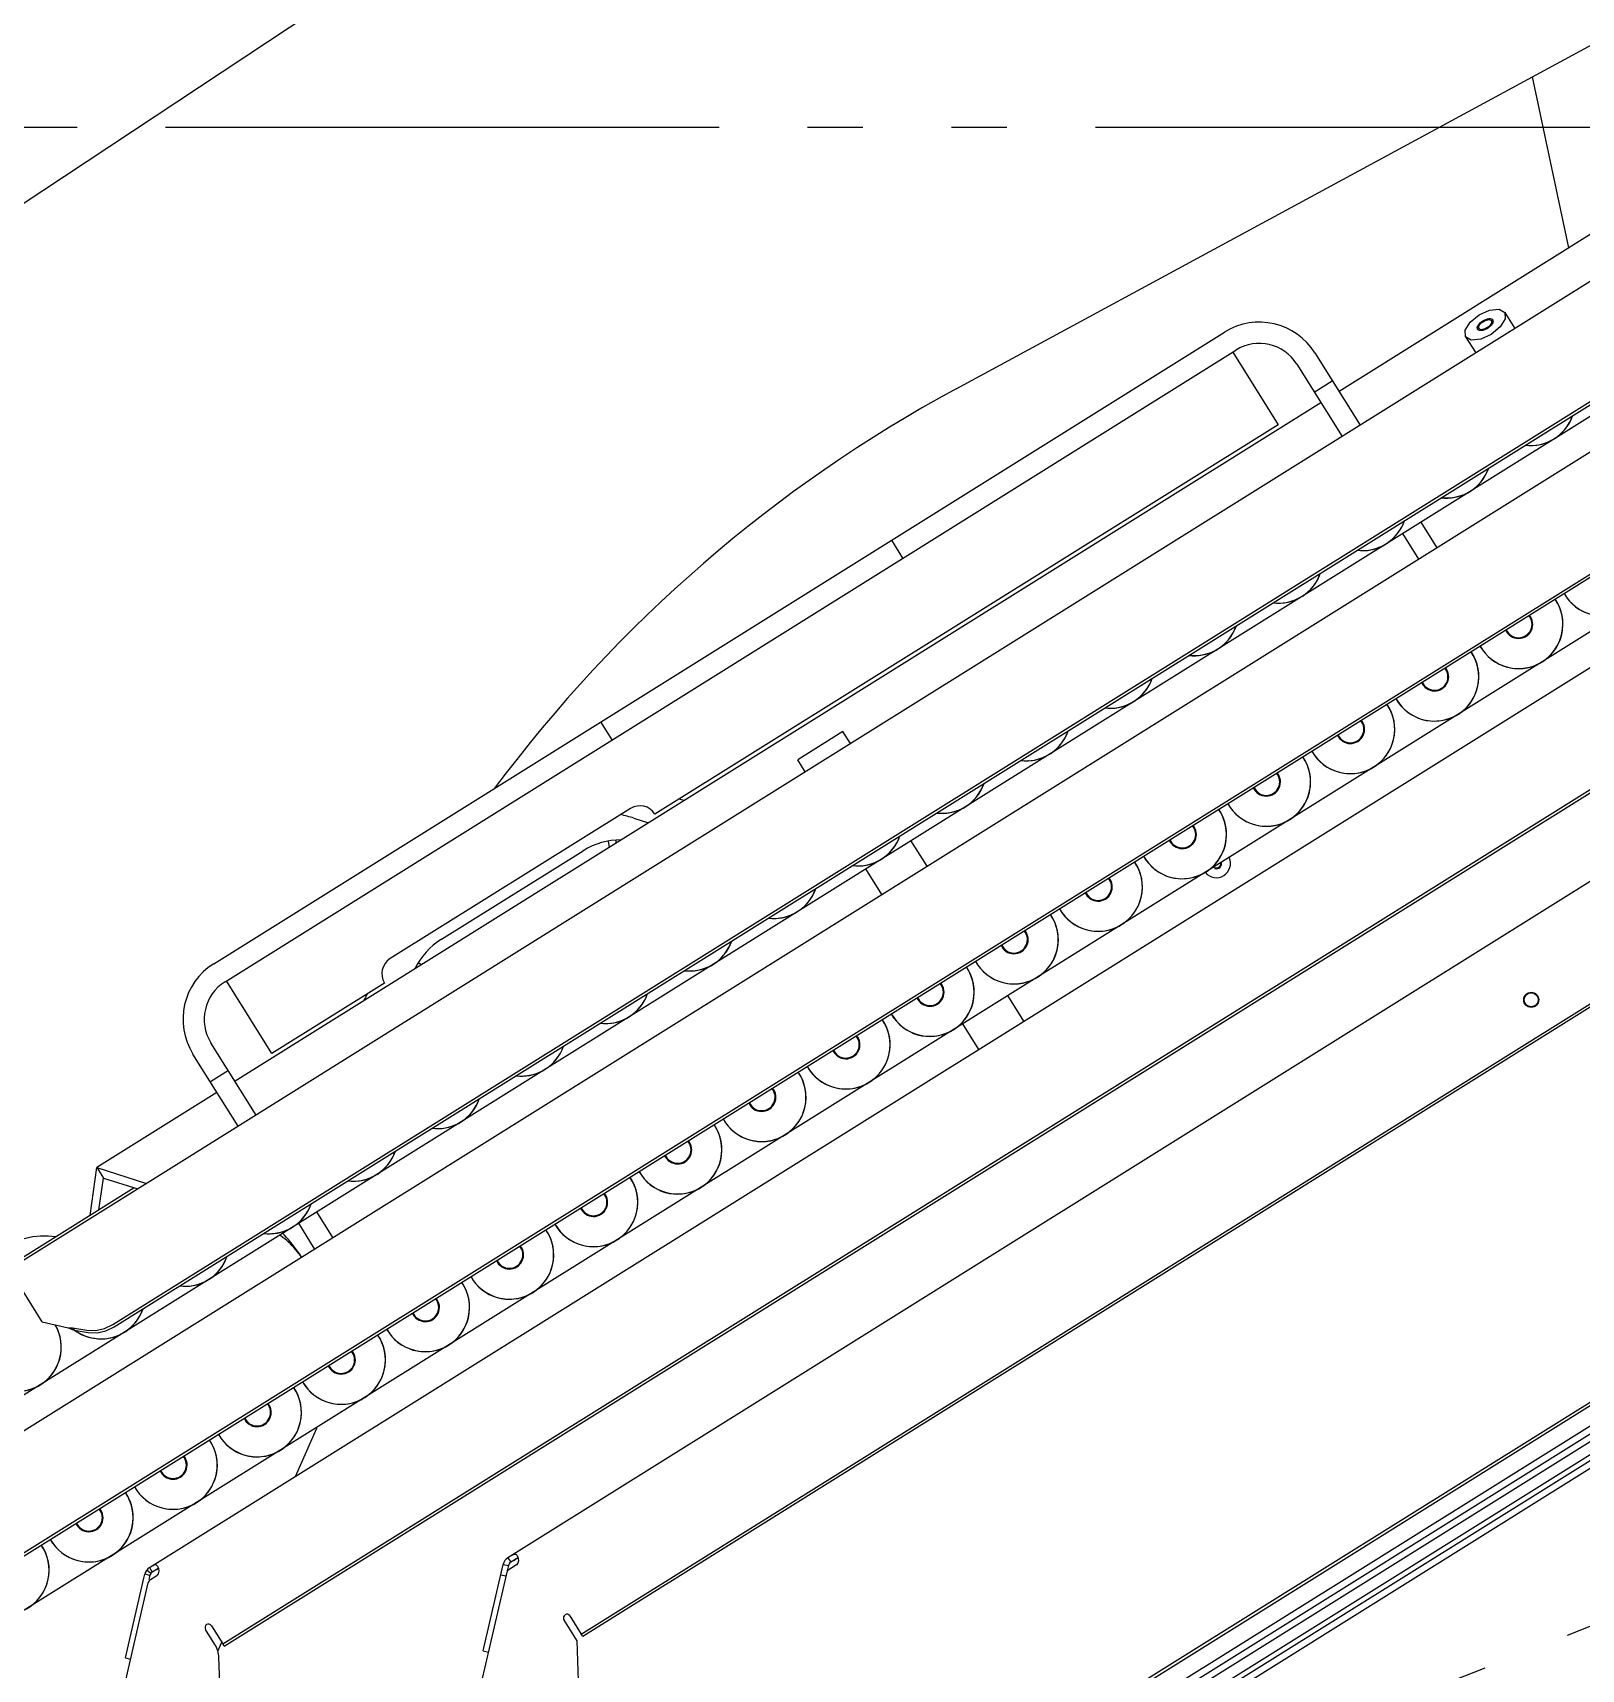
# Model space of a CAD drawing. Header units: millimetres. Extents: x 1084702 to 1166801, y 36632 to 124519.
# Drawn here: x 1096527 to 1097401, y 106238 to 107162 of the extents above; entities that cross this region are included whole.
import ezdxf

# ---------------------------------------------------------------- set-up
doc = ezdxf.new("R2010")
doc.units = ezdxf.units.MM
doc.header["$LTSCALE"] = 250
doc.linetypes.add('CENTER', pattern=[3, 2.5, -0.25, 0, -0.25])
doc.linetypes.add('PHANTOM', pattern=[2.1, 1.25, -0.2, 0.125, -0.2, 0.125, -0.2])
doc.layers.get('0').update_dxf_attribs({"color": 255})

# ---------------------------------------------------------------- blocks, each defined once
blk = doc.blocks.new('cont')
at = {"linetype": 'PHANTOM'}
blk.add_line((225402.77, 143408.75), (231452.77, 145808.75), dxfattribs=at)
blk.add_lwpolyline([(225402.77, 143408.75), (231452.77, 143408.75), (231452.77, 145808.75), (225402.77, 145808.75)], close=True, dxfattribs=at)
blk = doc.blocks.new('PK65002M m platform_side')
at = {"linetype": 'Continuous'}
for p, q in [((-11748.66, 6044.28), (-10238.28, 7043.98)), ((-9419.15, 6567.8), (-11373.19, 5346.78)), ((-11120.05, 6006.91), (-10187.76, 6511.71)), ((-11758.69, 5348.51), (-9916.04, 6499.93)), ((-11575.61, 5341.24), (-9732.96, 6492.65)), ((-10127.13, 6464.29), (-11654.69, 5509.76)), ((-11596.24, 5478.47), (-10081.18, 6425.19)), ((-11595.45, 5477.2), (-10080.38, 6423.91)), ((-11331.72, 5303.7), (-9545.99, 6419.55)), ((-11330.93, 5302.43), (-9545.19, 6418.28)), ((-11717.22, 5305.43), (-9954.66, 6406.8)), ((-11716.42, 5304.16), (-9953.87, 6405.53)), ((-11534.14, 5298.16), (-9771.58, 6399.53)), ((-11533.34, 5296.89), (-9770.78, 6398.26)), ((-10352.96, 6349.64), (-10903.87, 6005.39)), ((-10774.08, 6086.49), (-10794.62, 6183.12)), ((-10639.85, 6067.74), (-11874.61, 5296.18)), ((-10456.77, 6060.47), (-11691.53, 5288.91)), ((-10810.31, 6050.02), (-10804.63, 6040.94)), ((-11539.27, 5682.22), (-10968.45, 6038.91)), ((-10832.36, 6036.25), (-10826.68, 6027.16)), ((-11532.91, 5672.05), (-10962.09, 6028.73)), ((-10963.87, 6027.62), (-10938.26, 5986.64)), ((-10917.47, 6027.14), (-10891.98, 5986.36)), ((-10927.64, 6020.78), (-10902.16, 5980)), ((-10917.81, 6005.05), (-10907.64, 6011.41)), ((-10914.05, 5999.03), (-11527.27, 5615.85)), ((-10938.26, 5986.64), (-11290.2, 5766.72)), ((-10794.54, 5974.95), (-10794.54, 5974.89)), ((-10842.03, 5945.27), (-10842.03, 5945.22)), ((-10867.93, 5925.22), (-10858.9, 5910.76)), ((-10857.75, 5931.58), (-10848.72, 5917.12)), ((-11150.09, 5911.26), (-11156.45, 5921.44)), ((-10889.52, 5915.6), (-10889.52, 5915.54)), ((-10046.79, 5881.37), (-11641.12, 4885.12)), ((-10045.99, 5880.1), (-11640.32, 4883.85)), ((-10937.01, 5885.92), (-10937.01, 5885.87)), ((-10773.43, 5886.78), (-10773.47, 5886.74)), ((-11635.28, 4875.77), (-10040.95, 5872.02)), ((-10038.77, 5868.54), (-11633.1, 4872.29)), ((-11631.25, 4869.33), (-10036.92, 5865.57)), ((-10033.53, 5860.15), (-11627.86, 4863.9)), ((-11626.48, 4861.69), (-10032.15, 5857.94)), ((-10030.08, 5854.63), (-11624.41, 4858.39)), ((-10984.5, 5856.24), (-10984.51, 5856.19)), ((-10820.92, 5857.1), (-10820.96, 5857.07)), ((-10790.44, 5851.96), (-10790.44, 5851.96)), ((-10787.88, 5853.57), (-10787.88, 5853.56)), ((-10801.42, 5848.97), (-10801.42, 5848.92)), ((-11031.99, 5826.57), (-11032, 5826.52)), ((-10868.41, 5827.43), (-10868.45, 5827.39)), ((-10837.93, 5822.28), (-10837.93, 5822.28)), ((-10835.37, 5823.89), (-10835.38, 5823.89)), ((-11314.39, 5808.6), (-11320.74, 5818.77)), ((-11184.02, 5813.3), (-11209.46, 5797.4)), ((-11179.78, 5806.52), (-11184.02, 5813.3)), ((-10848.91, 5819.3), (-10848.91, 5819.25)), ((-11205.23, 5790.62), (-11209.46, 5797.4)), ((-11079.48, 5796.89), (-11079.49, 5796.84)), ((-10915.9, 5797.75), (-10915.95, 5797.72)), ((-10896.4, 5789.62), (-10896.4, 5789.57)), ((-10885.42, 5792.61), (-10885.43, 5792.61)), ((-10882.86, 5794.21), (-10882.87, 5794.21)), ((-11303.98, 5769.9), (-11439.67, 5685.11)), ((-11126.97, 5767.22), (-11126.98, 5767.17)), ((-10963.39, 5768.07), (-10963.44, 5768.04)), ((-11302.09, 5764.43), (-11293.8, 5761.74)), ((-10943.89, 5759.95), (-10943.9, 5759.9)), ((-10932.91, 5762.93), (-10932.92, 5762.93)), ((-10930.36, 5764.54), (-10930.36, 5764.54)), ((-11316.57, 5751.52), (-11315.92, 5747.91)), ((-11311.99, 5750.37), (-11312.11, 5752.07)), ((-11136.52, 5737.28), (-11145.56, 5751.74)), ((-11410.76, 5696.03), (-11330.67, 5746.07)), ((-11174.46, 5737.54), (-11174.47, 5737.49)), ((-11161.96, 5721.39), (-11171, 5735.84)), ((-11010.88, 5738.4), (-11010.93, 5738.37)), ((-10991.38, 5730.27), (-10991.39, 5730.22)), ((-10980.4, 5733.26), (-10980.41, 5733.26)), ((-10977.85, 5734.86), (-10977.85, 5734.86)), ((-11221.95, 5707.87), (-11221.96, 5707.82)), ((-11058.37, 5708.72), (-11058.42, 5708.69)), ((-11027.9, 5703.58), (-11027.9, 5703.58)), ((-11025.34, 5705.19), (-11025.34, 5705.19)), ((-11038.87, 5700.6), (-11038.88, 5700.54)), ((-11421.91, 5681.68), (-11423.78, 5682.82)), ((-11269.44, 5678.19), (-11269.45, 5678.14)), ((-11105.86, 5679.05), (-11105.91, 5679.02)), ((-11072.83, 5675.51), (-11072.83, 5675.51)), ((-11506.45, 5631.59), (-11532.06, 5672.58)), ((-11442.85, 5671.33), (-11506.45, 5631.59)), ((-11086.36, 5670.92), (-11086.37, 5670.87)), ((-11075.39, 5673.91), (-11075.39, 5673.91)), ((-11081.84, 5649.78), (-11090.88, 5664.24)), ((-11316.94, 5648.52), (-11316.94, 5648.46)), ((-11153.35, 5649.37), (-11153.4, 5649.34)), ((-11107.28, 5633.88), (-11116.32, 5648.34)), ((-11515.38, 5596.81), (-11540.87, 5637.6)), ((-11133.85, 5641.24), (-11133.86, 5641.19)), ((-11122.88, 5644.23), (-11122.88, 5644.23)), ((-11120.32, 5645.84), (-11120.32, 5645.84)), ((-11525.56, 5590.45), (-11551.04, 5631.24)), ((-11531.03, 5621.86), (-11541.21, 5615.5)), ((-11200.84, 5619.7), (-11200.89, 5619.67)), ((-11364.43, 5618.84), (-11364.43, 5618.79)), ((-11181.34, 5611.57), (-11181.35, 5611.52)), ((-11170.37, 5614.56), (-11170.37, 5614.56)), ((-11167.81, 5616.16), (-11167.81, 5616.16)), ((-11537.45, 5609.49), (-11605.29, 5567.09)), ((-11411.92, 5589.16), (-11411.92, 5589.11)), ((-11248.33, 5590.02), (-11248.38, 5589.99)), ((-11217.86, 5584.88), (-11217.86, 5584.88)), ((-11215.3, 5586.49), (-11215.3, 5586.48)), ((-11228.83, 5581.89), (-11228.84, 5581.84)), ((-11609.06, 5540.14), (-11605.29, 5567.09)), ((-11605.29, 5567.09), (-11601.62, 5561.22)), ((-11605.29, 5567.09), (-11577.22, 5558.17)), ((-11584.19, 5555.68), (-11892.11, 5363.27)), ((-11604.14, 5543.21), (-11601.62, 5561.22)), ((-11601.62, 5561.22), (-11582.22, 5555.05)), ((-11459.41, 5559.49), (-11459.41, 5559.44)), ((-11295.82, 5560.35), (-11295.87, 5560.31)), ((-11265.35, 5555.21), (-11265.35, 5555.2)), ((-11262.79, 5556.81), (-11262.79, 5556.81)), ((-11276.33, 5552.22), (-11276.33, 5552.17)), ((-11472.12, 5527.58), (-11481.15, 5542.04)), ((-11506.9, 5529.81), (-11506.9, 5529.76)), ((-11482.3, 5521.22), (-11491.33, 5535.68)), ((-11343.31, 5530.67), (-11343.36, 5530.64)), ((-11310.28, 5527.13), (-11310.28, 5527.13)), ((-11323.82, 5522.54), (-11323.82, 5522.49)), ((-11312.84, 5525.53), (-11312.84, 5525.53)), ((-11636.14, 5480.08), (-11653.76, 5508.27)), ((-11554.39, 5500.14), (-11554.39, 5500.09)), ((-11390.81, 5501), (-11390.85, 5500.96)), ((-11371.31, 5492.87), (-11371.31, 5492.82)), ((-11360.33, 5495.85), (-11360.33, 5495.85)), ((-11357.77, 5497.46), (-11357.77, 5497.46)), ((-11636.14, 5480.08), (-11621.51, 5476.7)), ((-11619.25, 5475.7), (-11618.16, 5475.26)), ((-11618.95, 5476.53), (-11618.16, 5475.26)), ((-11618.95, 5476.53), (-11610.92, 5475.28)), ((-11618.16, 5475.26), (-11610.13, 5474)), ((-11610.92, 5475.28), (-11605.95, 5475.14)), ((-11600.15, 5474.95), (-11595.45, 5477.2)), ((-11438.3, 5471.32), (-11438.34, 5471.29)), ((-11601.88, 5470.46), (-11601.88, 5470.41)), ((-11418.8, 5463.19), (-11418.8, 5463.14)), ((-11407.82, 5466.18), (-11407.82, 5466.18)), ((-11405.26, 5467.78), (-11405.26, 5467.78)), ((-11485.79, 5441.64), (-11485.83, 5441.61)), ((-11455.31, 5436.5), (-11455.31, 5436.5)), ((-11452.75, 5438.11), (-11452.75, 5438.11)), ((-11466.29, 5433.52), (-11466.29, 5433.46)), ((-11493.18, 5392.74), (-11481.12, 5419.91)), ((-11533.28, 5411.97), (-11533.32, 5411.94)), ((-11502.8, 5406.83), (-11502.8, 5406.83)), ((-11500.24, 5408.43), (-11500.25, 5408.43)), ((-11513.78, 5403.84), (-11513.78, 5403.79)), ((-11580.77, 5382.29), (-11580.82, 5382.26)), ((-11547.73, 5378.76), (-11547.74, 5378.76)), ((-11561.27, 5374.16), (-11561.27, 5374.11)), ((-11550.29, 5377.15), (-11550.29, 5377.15)), ((-11628.26, 5352.62), (-11628.31, 5352.59)), ((-11608.76, 5344.49), (-11608.77, 5344.44)), ((-11597.78, 5347.48), (-11597.79, 5347.48)), ((-11595.23, 5349.08), (-11595.23, 5349.08)), ((-11574.62, 5341.86), (-11573.58, 5342.49)), ((-11573.58, 5342.49), (-11572.65, 5342.89)), ((-11571.04, 5342.02), (-11570.47, 5340.66)), ((-11387.13, 5294.23), (-11375.86, 5343.04)), ((-11375.86, 5343.04), (-11372.93, 5342.37)), ((-11368.31, 5342.75), (-11373.61, 5339.44)), ((-11372.93, 5342.37), (-11373.61, 5339.44)), ((-11373.19, 5346.78), (-11371.6, 5344.24)), ((-11367.26, 5346.95), (-11371.6, 5344.24)), ((-11367.48, 5343.73), (-11368.31, 5342.75)), ((-11367.96, 5346.41), (-11367.27, 5346.53)), ((-11367.91, 5348.01), (-11367.35, 5346.64)), ((-11593.08, 5260.05), (-11576.3, 5332.69)), ((-11589.18, 5290.25), (-11578.81, 5335.19)), ((-11578.81, 5335.19), (-11578.44, 5336.79)), ((-11578.44, 5336.79), (-11578.27, 5337.5)), ((-11575.35, 5336.83), (-11578.27, 5337.5)), ((-11577.06, 5339.97), (-11574.74, 5338.06)), ((-11575.69, 5335.33), (-11575.88, 5334.51)), ((-11575.51, 5336.12), (-11575.69, 5335.33)), ((-11575.61, 5341.24), (-11574.02, 5338.7)), ((-11575.35, 5336.83), (-11575.51, 5336.12)), ((-11574.97, 5334.56), (-11571.44, 5336.77)), ((-11570.38, 5340.97), (-11574.02, 5338.7)), ((-11573.03, 5339.31), (-11571.98, 5339.96)), ((-11571.98, 5339.96), (-11571.09, 5340.43)), ((-11570.61, 5337.74), (-11571.44, 5336.77)), ((-11571.09, 5340.43), (-11570.4, 5340.54)), ((-11373.61, 5339.44), (-11390.66, 5265.59)), ((-11377.21, 5337.2), (-11374.28, 5336.52)), ((-11338.13, 5313.95), (-11331.72, 5303.7)), ((-11538.65, 5297.83), (-11543.94, 5306.29)), ((-11540.54, 5308.41), (-11534.14, 5298.16)), ((-11334.1, 5299.96), (-11341.52, 5311.83)), ((-11537.01, 5294.03), (-11534.74, 5299.13)), ((-11533.34, 5296.89), (-11534.14, 5298.16)), ((-11333.11, 5271.6), (-11334.1, 5299.96)), ((-11330.93, 5302.43), (-11331.72, 5303.7)), ((-11589.18, 5290.25), (-11586.26, 5289.58)), ((-11535.53, 5266.18), (-11536.38, 5290.4)), ((-11387.13, 5294.23), (-11384.2, 5293.56))]:
    blk.add_line(p, q, dxfattribs=at)
for points in [[(-10832.36, 6036.25), (-10832.6, 6039.93), (-10829.83, 6044.46), (-10824.78, 6048.65), (-10818.81, 6051.35), (-10813.51, 6051.86), (-10810.31, 6050.02)], [(-10810.31, 6050.02), (-10810.07, 6046.35), (-10812.84, 6041.81), (-10817.89, 6037.62), (-10823.86, 6034.92), (-10829.16, 6034.41), (-10832.36, 6036.25)], [(-10825.58, 6040.49), (-10825.75, 6040.95), (-10825.76, 6041.49), (-10825.6, 6042.1), (-10825.27, 6042.76), (-10824.79, 6043.42), (-10824.19, 6044.07), (-10823.47, 6044.69), (-10822.66, 6045.26), (-10821.81, 6045.73), (-10820.94, 6046.11), (-10820.09, 6046.37), (-10819.27, 6046.51), (-10818.55, 6046.52), (-10817.93, 6046.4), (-10817.44, 6046.15), (-10817.09, 6045.78)], [(-10817.09, 6045.78), (-10816.92, 6045.32), (-10816.91, 6044.78), (-10817.07, 6044.17), (-10817.4, 6043.51), (-10817.88, 6042.85), (-10818.48, 6042.2), (-10819.2, 6041.58), (-10820.01, 6041.02), (-10820.86, 6040.54), (-10821.73, 6040.17), (-10822.58, 6039.9), (-10823.4, 6039.76), (-10824.12, 6039.75), (-10824.74, 6039.87), (-10825.23, 6040.12), (-10825.58, 6040.49)], [(-10824.94, 6040.88), (-10824.91, 6042.37), (-10823.52, 6044.15), (-10821.29, 6045.55), (-10819.08, 6046.02), (-10817.73, 6045.39)], [(-10817.73, 6045.39), (-10817.76, 6043.9), (-10819.15, 6042.12), (-10821.38, 6040.73), (-10823.59, 6040.25), (-10824.94, 6040.88)], [(-11494.94, 5523.02), (-11495.97, 5524.08), (-11497.01, 5525.07), (-11498.07, 5526), (-11499.13, 5526.87), (-11500.19, 5527.66), (-11501.25, 5528.38), (-11502.14, 5528.92)], [(-11497.06, 5526.42), (-11498.18, 5527.67), (-11499.31, 5528.87), (-11500.42, 5530)], [(-11489.71, 5516.59), (-11490.36, 5517.57), (-11491.45, 5519.17), (-11492.55, 5520.72), (-11493.67, 5522.22), (-11494.79, 5523.67), (-11495.92, 5525.07), (-11497.06, 5526.42)], [(-11489.76, 5516.56), (-11490.36, 5517.42), (-11491.25, 5518.62), (-11492.15, 5519.79), (-11493.07, 5520.91), (-11494, 5521.99), (-11494.94, 5523.02)], [(-11621.51, 5476.7), (-11620.37, 5476.19), (-11619.25, 5475.7)], [(-11621.51, 5476.7), (-11620.65, 5476.63), (-11619.79, 5476.57), (-11618.95, 5476.53)], [(-11610.13, 5474), (-11605.16, 5473.87), (-11600.15, 5474.95)], [(-11605.95, 5475.14), (-11600.95, 5476.23), (-11596.24, 5478.47)], [(-11572.65, 5342.89), (-11571.81, 5342.8), (-11571.04, 5342.02)], [(-11371.49, 5347.84), (-11370.45, 5348.48), (-11369.53, 5348.88)], [(-11369.9, 5345.3), (-11368.86, 5345.94), (-11367.96, 5346.41)], [(-11369.53, 5348.88), (-11368.69, 5348.79), (-11367.91, 5348.01)], [(-11367.35, 5346.64), (-11367.17, 5345.1), (-11367.48, 5343.73)], [(-11570.47, 5340.66), (-11570.29, 5339.12), (-11570.61, 5337.74)]]:
    blk.add_lwpolyline(points, dxfattribs=at)
for radius in [4.25, 4]:
    blk.add_circle((-10795.33, 5661.88), radius, dxfattribs=at)
for centre, radius, start, end in [((-10948.84, 6007.53), 37, 32, 122), ((-10948.84, 6007.53), 25, 32, 122), ((-10739.13, 5303.42), 800, 118.43411, 143.31932), ((-10795.57, 5999.92), 25.05, 298.37962, 341.1533), ((-10795.57, 5999.92), 25, 302, 341.01635), ((-10795.57, 5999.92), 25.05, 262.8491, 298.37962), ((-10795.57, 5999.92), 25, 262.9839, 302), ((-10795.57, 5999.92), 25, 262.98365, 262.9839), ((-10843.06, 5970.24), 25.05, 298.37962, 341.1533), ((-10843.06, 5970.24), 25, 302, 341.01635), ((-10843.06, 5970.24), 25.05, 262.84909, 298.37962), ((-10843.06, 5970.24), 25, 262.98389, 302), ((-10843.06, 5970.24), 25, 262.98364, 262.98389), ((-10890.55, 5940.57), 25.05, 298.37962, 341.15331), ((-10890.55, 5940.57), 25, 302, 341.01636), ((-10890.55, 5940.57), 25.05, 262.84908, 298.37962), ((-10890.55, 5940.57), 25, 262.98389, 302), ((-10890.55, 5940.57), 25, 262.98364, 262.98389), ((-10938.04, 5910.89), 25.05, 298.37962, 341.15332), ((-10938.04, 5910.89), 25, 302, 341.01637), ((-10938.04, 5910.89), 25.05, 262.84908, 298.37962), ((-10938.04, 5910.89), 25, 262.98388, 302), ((-10802.45, 5873.94), 25.05, 298.37962, 34.58067), ((-10802.45, 5873.94), 25, 302, 34.58607), ((-10754.96, 5903.62), 25.05, 209.4192, 298.37962), ((-10754.96, 5903.62), 25.05, 209.41868, 209.4192), ((-10754.96, 5903.62), 25, 209.41403, 302), ((-10938.04, 5910.89), 25, 262.98363, 262.98388), ((-10802.45, 5873.94), 8, 203.89292, 40.10708), ((-10802.45, 5873.94), 7.6, 203.46192, 40.53808), ((-10985.53, 5881.22), 25.05, 298.37962, 341.15332), ((-10985.53, 5881.22), 25, 302, 341.01637), ((-10985.53, 5881.22), 25, 262.98387, 302), ((-10802.45, 5873.94), 25.05, 209.4192, 298.37962), ((-10802.45, 5873.94), 25.05, 209.41868, 209.4192), ((-10802.45, 5873.94), 25, 209.41403, 302), ((-10985.53, 5881.22), 25.05, 262.84907, 298.37962), ((-10985.53, 5881.22), 25, 262.98363, 262.98387), ((-10849.94, 5844.27), 25.05, 298.37962, 34.58068), ((-10849.94, 5844.27), 25, 302, 34.58608), ((-10802.45, 5873.94), 25.05, 298.38015, 305.55532), ((-11033.02, 5851.54), 25.05, 298.37962, 341.15333), ((-11033.02, 5851.54), 25, 302, 341.01638), ((-10849.94, 5844.27), 8, 203.89291, 40.1071), ((-10849.94, 5844.27), 7.6, 203.46191, 40.53809), ((-10849.94, 5844.27), 25.05, 209.41919, 298.37962), ((-10849.94, 5844.27), 25.05, 209.41867, 209.41919), ((-10849.94, 5844.27), 25, 209.41402, 302), ((-11033.02, 5851.54), 25.05, 262.84907, 298.37962), ((-11033.02, 5851.54), 25, 262.98387, 302), ((-11033.02, 5851.54), 25, 262.98362, 262.98387), ((-10897.43, 5814.59), 25.05, 298.37962, 34.58068), ((-10897.43, 5814.59), 25, 302, 34.58608), ((-10849.94, 5844.27), 25.05, 298.38015, 305.55532), ((-11080.51, 5821.86), 25.05, 298.37962, 341.15334), ((-11080.51, 5821.86), 25, 302, 341.01638), ((-10897.43, 5814.59), 8, 203.89289, 40.10711), ((-10897.43, 5814.59), 7.6, 203.46189, 40.53811), ((-11080.51, 5821.86), 25.05, 262.84906, 298.37962), ((-11080.51, 5821.86), 25, 262.98386, 302), ((-11080.51, 5821.86), 25, 262.98361, 262.98386), ((-10944.92, 5784.92), 25.05, 298.37962, 34.58069), ((-10944.92, 5784.92), 25, 302, 34.58609), ((-10897.43, 5814.59), 25.05, 209.41919, 298.37962), ((-10897.43, 5814.59), 25.05, 209.41867, 209.41919), ((-10897.43, 5814.59), 25, 209.41402, 302), ((-10944.92, 5784.92), 8, 203.89287, 40.10713), ((-10944.92, 5784.92), 7.6, 203.46187, 40.53813), ((-10897.43, 5814.59), 25.05, 298.38015, 305.55532), ((-11128, 5792.19), 25.05, 298.37962, 341.15334), ((-11128, 5792.19), 25, 302, 341.01639), ((-11298.68, 5761.42), 10, 32, 122), ((-11304.62, 5684.53), 95.01, 70.97195, 72.78498), ((-11128, 5792.19), 25.05, 262.84905, 298.37962), ((-11128, 5792.19), 25, 262.98385, 302), ((-11128, 5792.19), 25, 262.98361, 262.98385), ((-10992.41, 5755.24), 25.05, 298.37962, 34.5807), ((-10992.41, 5755.24), 25, 302, 34.58609), ((-10944.92, 5784.92), 25.05, 209.41918, 298.37962), ((-10944.92, 5784.92), 25.05, 209.41866, 209.41918), ((-10944.92, 5784.92), 25, 209.41401, 302), ((-11326.81, 5688.35), 80, 71.99993, 77.50644), ((-10992.41, 5755.24), 8, 203.89286, 40.10715), ((-10992.41, 5755.24), 7.6, 203.46185, 40.53815), ((-10944.92, 5784.92), 25.05, 298.38015, 305.55532), ((-11309.47, 5712.15), 40, 89.54663, 122), ((-11175.5, 5762.51), 25.05, 298.37962, 341.15335), ((-11175.5, 5762.51), 25, 302, 341.0164), ((-11175.5, 5762.51), 25.05, 262.84905, 298.37962), ((-11175.5, 5762.51), 25, 262.98385, 302), ((-11039.9, 5725.57), 25.05, 298.37962, 34.5807), ((-11039.9, 5725.57), 25, 302, 34.5861), ((-10992.41, 5755.24), 25.05, 209.41918, 298.37962), ((-10992.41, 5755.24), 25.05, 209.41865, 209.41918), ((-10992.41, 5755.24), 25, 209.41401, 302), ((-10973.14, 5738.83), 8, 219.39925, 24.78009), ((-10973.14, 5738.83), 2.5, 235.68001, 8.31999), ((-10973.14, 5738.83), 3, 255, 15.21152), ((-11175.5, 5762.51), 25, 262.9836, 262.98385), ((-11039.9, 5725.57), 8, 203.89284, 40.10716), ((-11039.9, 5725.57), 7.6, 203.46184, 40.53816), ((-10992.41, 5755.24), 25.05, 298.38015, 305.55532), ((-10992.41, 5755.24), 25.05, 298.3796, 305.55872), ((-11222.99, 5732.84), 25.05, 298.37962, 341.15335), ((-11222.99, 5732.84), 25, 302, 341.0164), ((-11222.99, 5732.84), 25, 262.98384, 302), ((-11039.9, 5725.57), 25.05, 209.41917, 298.37962), ((-11039.9, 5725.57), 25.05, 209.41865, 209.41917), ((-11039.9, 5725.57), 25, 209.414, 302), ((-11222.99, 5732.84), 25.05, 262.84904, 298.37962), ((-11222.99, 5732.84), 25, 262.98359, 262.98384), ((-11087.39, 5695.89), 25.05, 298.37962, 34.58071), ((-11087.39, 5695.89), 25, 302, 34.5861), ((-11039.9, 5725.57), 25.05, 298.38015, 305.55532), ((-11389.56, 5662.11), 40, 122, 154.46162), ((-11270.48, 5703.16), 25.05, 298.37962, 341.15336), ((-11270.48, 5703.16), 25, 302, 341.01641), ((-11087.39, 5695.89), 8, 203.89282, 40.10718), ((-11087.39, 5695.89), 7.6, 203.46182, 40.53818), ((-11434.37, 5676.63), 10, 122, 212), ((-11087.39, 5695.89), 25, 209.414, 302), ((-11519.66, 5650.84), 37, 122, 212), ((-11270.48, 5703.16), 25.05, 262.84903, 298.37962), ((-11270.48, 5703.16), 25, 262.98383, 302), ((-11270.48, 5703.16), 25, 262.98359, 262.98383), ((-11134.89, 5666.22), 25.05, 298.37962, 34.58071), ((-11134.89, 5666.22), 25, 302, 34.58611), ((-11087.39, 5695.89), 25.05, 209.41916, 298.37962), ((-11087.39, 5695.89), 25.05, 209.41864, 209.41916), ((-11087.4, 5695.89), 25.05, 298.38015, 305.55532), ((-11519.66, 5650.84), 25, 122, 212), ((-10739.13, 5303.42), 800, 153.11245, 153.43211), ((-11317.97, 5673.49), 25.05, 298.37962, 341.15337), ((-11317.97, 5673.49), 25, 302, 341.01642), ((-11134.89, 5666.22), 8, 203.89281, 40.1072), ((-11134.89, 5666.22), 7.6, 203.4618, 40.5382), ((-11317.97, 5673.49), 25.05, 262.84903, 298.37962), ((-11317.97, 5673.49), 25, 262.98383, 302), ((-11317.97, 5673.49), 25, 262.98358, 262.98383), ((-11182.38, 5636.54), 25.05, 298.37962, 34.58072), ((-11182.38, 5636.54), 25, 302, 34.58612), ((-11134.89, 5666.22), 25.05, 209.41916, 298.37962), ((-11134.89, 5666.22), 25.05, 209.41864, 209.41916), ((-11134.89, 5666.22), 25, 209.41399, 302), ((-11182.38, 5636.54), 8, 203.89279, 40.10721), ((-11182.38, 5636.54), 7.6, 203.46178, 40.53822), ((-11134.89, 5666.22), 25.05, 298.38015, 305.55532), ((-11365.46, 5643.81), 25.05, 298.37962, 341.15337), ((-11365.46, 5643.81), 25, 302, 341.01642), ((-11365.46, 5643.81), 25.05, 262.84902, 298.37962), ((-11365.46, 5643.81), 25, 262.98382, 302), ((-11365.46, 5643.81), 25, 262.98358, 262.98382), ((-11229.87, 5606.86), 25.05, 298.37962, 34.58072), ((-11229.87, 5606.86), 25, 302, 34.58612), ((-11182.38, 5636.54), 25.05, 209.41915, 298.37962), ((-11182.38, 5636.54), 25.05, 209.41863, 209.41915), ((-11182.38, 5636.54), 25, 209.41399, 302), ((-11229.87, 5606.86), 8, 203.89277, 40.10723), ((-11229.87, 5606.86), 7.6, 203.46177, 40.53823), ((-11182.38, 5636.54), 25.05, 298.38015, 305.55532), ((-11412.95, 5614.14), 25.05, 298.37962, 341.15338), ((-11412.95, 5614.14), 25, 302, 341.01643), ((-11412.95, 5614.14), 25.05, 262.84901, 298.37962), ((-11412.95, 5614.14), 25, 262.98381, 302), ((-11277.36, 5577.19), 25.05, 298.37962, 34.58073), ((-11277.36, 5577.19), 25, 302, 34.58613), ((-11229.87, 5606.86), 25.05, 209.41915, 298.37962), ((-11229.87, 5606.86), 25.05, 209.41863, 209.41915), ((-11229.87, 5606.86), 25, 209.41398, 302), ((-11412.95, 5614.14), 25, 262.98357, 262.98381), ((-11277.36, 5577.19), 8, 203.89276, 40.10725), ((-11277.36, 5577.19), 7.6, 203.46175, 40.53825), ((-11229.87, 5606.86), 25.05, 298.38015, 305.55532), ((-11460.44, 5584.46), 25.05, 298.37962, 341.15338), ((-11460.44, 5584.46), 25, 302, 341.01643), ((-11277.36, 5577.19), 25.05, 209.41914, 298.37962), ((-11277.36, 5577.19), 25.05, 209.41862, 209.41914), ((-11277.36, 5577.19), 25, 209.41398, 302), ((-11460.44, 5584.46), 25.05, 262.84901, 298.37962), ((-11460.44, 5584.46), 25, 262.98381, 302), ((-11460.44, 5584.46), 25, 262.98356, 262.98381), ((-11324.85, 5547.51), 25.05, 298.37962, 34.58073), ((-11324.85, 5547.51), 25, 302, 34.58613), ((-11277.36, 5577.19), 25.05, 298.38015, 305.55532), ((-11507.93, 5554.78), 25.05, 298.37962, 341.15339), ((-11507.93, 5554.78), 25, 302, 341.01644), ((-11324.85, 5547.51), 8, 203.89274, 40.10726), ((-11324.85, 5547.51), 7.6, 203.46173, 40.53827), ((-11634.51, 5478.39), 50, 83.03212, 160.96783), ((-11507.93, 5554.78), 25.05, 262.849, 298.37962), ((-11507.93, 5554.78), 25, 262.9838, 302), ((-11507.93, 5554.78), 25, 262.98356, 262.9838), ((-11372.34, 5517.84), 25.05, 298.37962, 34.58074), ((-11372.34, 5517.84), 25, 302, 34.58614), ((-11324.85, 5547.51), 25.05, 209.41914, 298.37962), ((-11324.85, 5547.51), 25.05, 209.41862, 209.41914), ((-11324.85, 5547.51), 25, 209.41397, 302), ((-11324.85, 5547.51), 25.05, 298.38015, 305.55532), ((-11324.85, 5547.51), 25.05, 298.3796, 305.55872), ((-11372.34, 5517.84), 8, 203.89272, 40.10728), ((-11372.34, 5517.84), 7.6, 203.46171, 40.53829), ((-11555.42, 5525.11), 25.05, 298.37962, 341.1534), ((-11555.42, 5525.11), 25, 302, 341.01645), ((-11555.42, 5525.11), 25.05, 262.849, 298.37962), ((-11555.42, 5525.11), 25, 262.98355, 262.9838), ((-11555.42, 5525.11), 25, 262.9838, 302), ((-11419.83, 5488.16), 25.05, 298.37962, 34.58074), ((-11419.83, 5488.16), 25, 302, 34.58614), ((-11372.34, 5517.84), 25.05, 209.41913, 298.37962), ((-11372.34, 5517.84), 25.05, 209.41861, 209.41913), ((-11372.34, 5517.84), 25, 209.41397, 302), ((-11419.83, 5488.16), 8, 203.89271, 40.1073), ((-11419.83, 5488.16), 7.6, 203.4617, 40.5383), ((-11372.34, 5517.84), 25.05, 298.38015, 305.55532), ((-11650.4, 5465.76), 25.05, 125.61969, 298.37962), ((-11650.4, 5465.76), 25, 122, 302), ((-11602.91, 5495.43), 25.05, 298.37962, 341.1534), ((-11602.91, 5495.43), 25, 302, 341.01645), ((-11650.4, 5465.76), 25.05, 298.37962, 30.258), ((-11650.4, 5465.76), 25, 302, 30.35564), ((-11602.91, 5495.43), 25.05, 233.97463, 237.07793), ((-11602.91, 5495.43), 25, 234.18471, 237.31253), ((-11602.91, 5495.43), 25.05, 237.07793, 298.37962), ((-11602.91, 5495.43), 25, 237.31253, 302), ((-11467.32, 5458.49), 25.05, 298.37962, 34.58075), ((-11467.32, 5458.49), 25, 302, 34.58615), ((-11419.83, 5488.16), 25.05, 209.41913, 298.37962), ((-11419.83, 5488.16), 25.05, 209.41861, 209.41913), ((-11419.83, 5488.16), 25, 209.41396, 302), ((-11467.32, 5458.49), 8, 203.89269, 40.10731), ((-11467.32, 5458.49), 7.6, 203.46168, 40.53832), ((-11419.83, 5488.16), 25.05, 298.38015, 305.55532), ((-11467.32, 5458.49), 25.05, 209.41912, 298.37962), ((-11467.32, 5458.49), 25.05, 209.4186, 209.41912), ((-11467.32, 5458.49), 25, 209.41396, 302), ((-11514.81, 5428.81), 25.05, 298.37962, 34.58075), ((-11514.81, 5428.81), 25, 302, 34.58615), ((-11467.32, 5458.49), 25.05, 298.38015, 305.55532), ((-11514.81, 5428.81), 8, 203.89267, 40.10733), ((-11514.81, 5428.81), 7.6, 203.46166, 40.53834), ((-11514.81, 5428.81), 25.05, 209.41912, 298.37962), ((-11514.81, 5428.81), 25.05, 209.4186, 209.41912), ((-11514.81, 5428.81), 25, 209.41395, 302), ((-11572.52, 5460.48), 100, 336.05982, 336.45982), ((-11562.3, 5399.14), 25.05, 298.37962, 34.58076), ((-11562.3, 5399.14), 25, 302, 34.58616), ((-11514.81, 5428.81), 25.05, 298.38015, 305.55532), ((-11562.3, 5399.14), 8, 203.89265, 40.10735), ((-11562.3, 5399.14), 7.6, 203.46164, 40.53836), ((-11609.79, 5369.46), 25.05, 298.37962, 34.58076), ((-11609.79, 5369.46), 25, 302, 34.58616), ((-11562.3, 5399.14), 25.05, 209.41911, 298.37962), ((-11562.3, 5399.14), 25.05, 209.41859, 209.41911), ((-11562.3, 5399.14), 25, 209.41395, 302), ((-11562.3, 5399.14), 25.05, 298.38015, 305.55532), ((-11609.79, 5369.46), 8, 203.89264, 40.10736), ((-11609.79, 5369.46), 7.6, 203.46162, 40.53837), ((-11657.28, 5339.79), 25.05, 298.37962, 34.58077), ((-11657.28, 5339.79), 25, 302, 34.58617), ((-11609.79, 5369.46), 25.05, 209.41911, 298.37962), ((-11609.79, 5369.46), 25.05, 209.41859, 209.41911), ((-11609.79, 5369.46), 25, 209.41394, 302), ((-11609.79, 5369.46), 25.05, 298.38015, 305.55532), ((-11370.01, 5341.69), 6, 122, 167), ((-11370.01, 5341.69), 3, 122, 167), ((-11572.43, 5336.15), 6, 122.00001, 167), ((-11573.38, 5332.02), 3, 122, 166.99989), ((-11572.43, 5336.15), 3, 122.00002, 166.99999), ((-11339.82, 5312.89), 2, 32, 212), ((-11542.24, 5307.35), 2, 32, 212), ((-11551.37, 5289.88), 15, 2, 32)]:
    blk.add_arc(centre, radius, start, end, dxfattribs=at)
blk = doc.blocks.new('profil_B4_1')
at = {"linetype": 'CENTER'}
blk.add_blockref('PK65002M m platform_side', (90405.39, 65327.55), dxfattribs=at)
blk.add_blockref('cont', (-149676.32, -74326.79))

msp = doc.modelspace()

# ---------------------------------------------------------------- block references
msp.add_blockref('profil_B4_1', (1017763.01, 35626.47))

doc.saveas('drawing.dxf')
